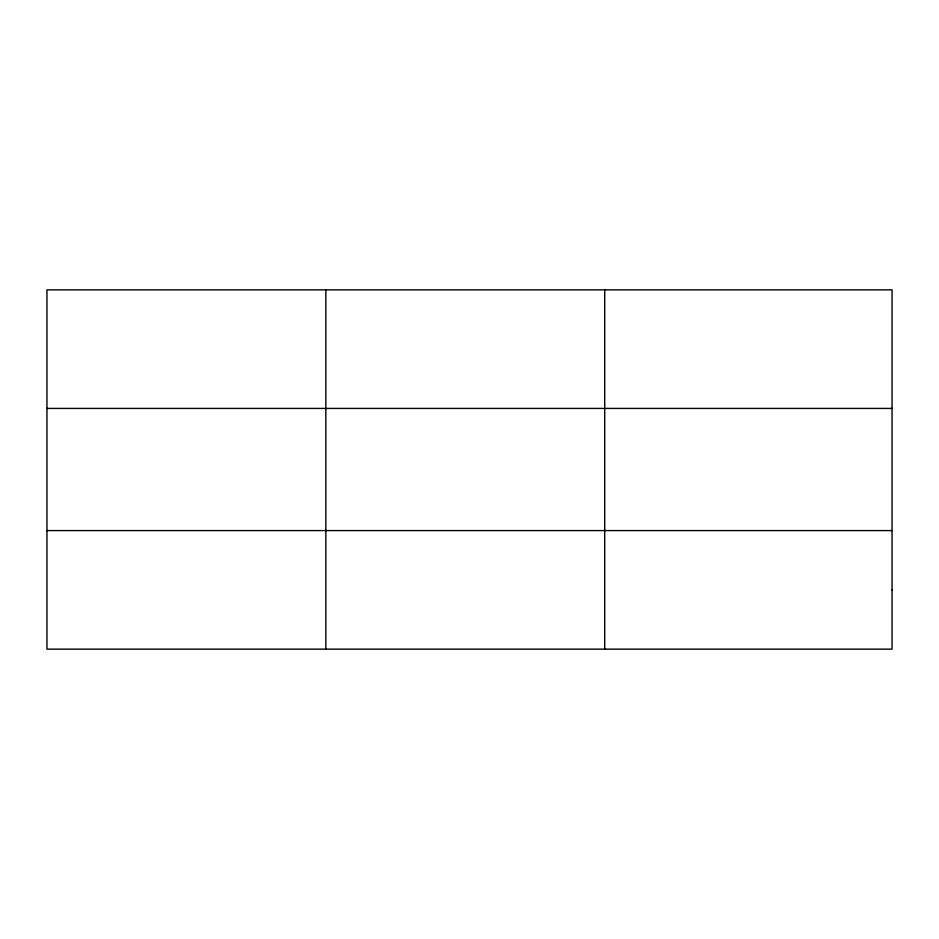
<?xml version="1.0" encoding="UTF-8"?>
<svg xmlns="http://www.w3.org/2000/svg" width="939" height="939" viewBox="0 0 939 939"><rect width="100%" height="100%" fill="white"/><g stroke="black" fill="none" stroke-linecap="round" stroke-linejoin="round"><path stroke-width="1.41" d="M325.833 649.142L325.833 289.858M604.716 649.142L604.716 289.858M46.95 408.418L892.05 408.418M46.95 530.582L892.05 530.582M892.05 589.856L892.05 649.142L46.95 649.142L46.95 289.858L892.05 289.858L892.05 589.856"/></g></svg>
